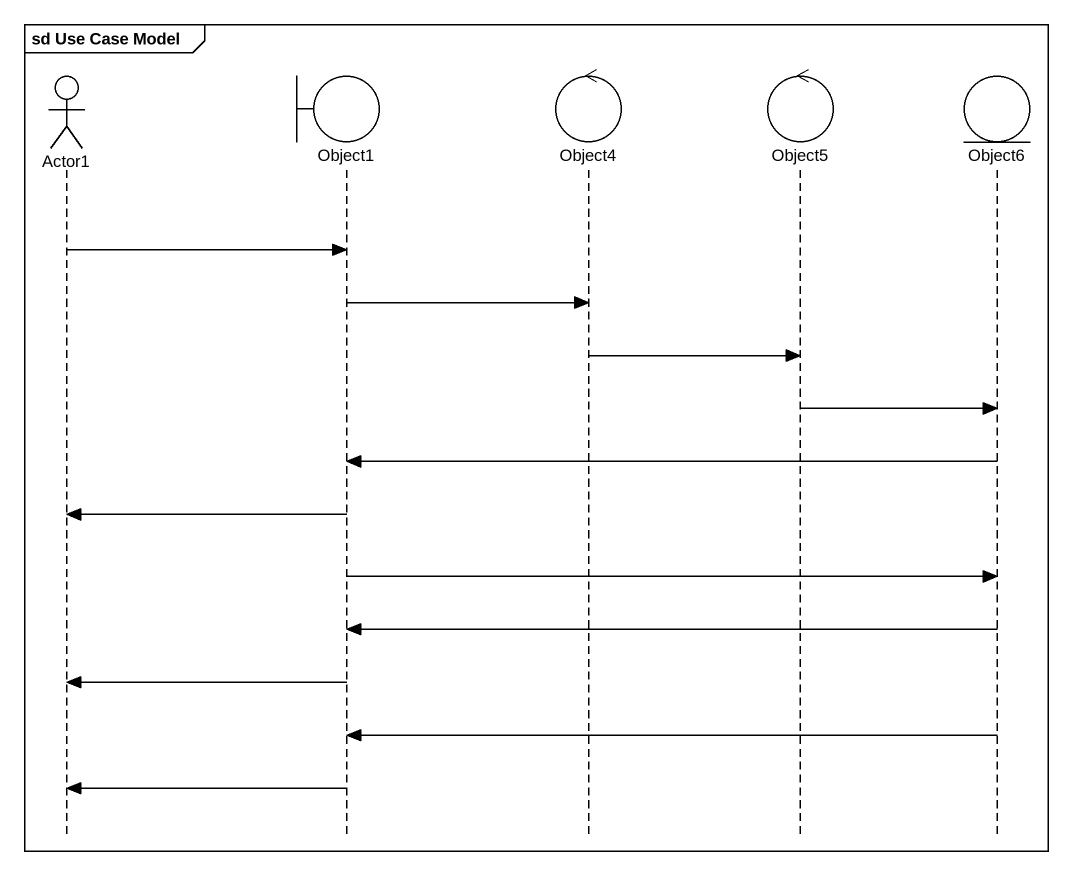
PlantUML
@startuml
mainframe sd Use Case Model
hide footbox
actor Actor1
boundary Object1
control Object4
control Object5
entity Object6

Actor1 -> Object1
Object1 -> Object4
Object4 -> Object5
Object5 -> Object6
Object6 -> Object1
Object1 -> Actor1
Object1 -> Object6
Object6 -> Object1
Object1 -> Actor1
Object6 -> Object1
Object1 -> Actor1
@enduml
